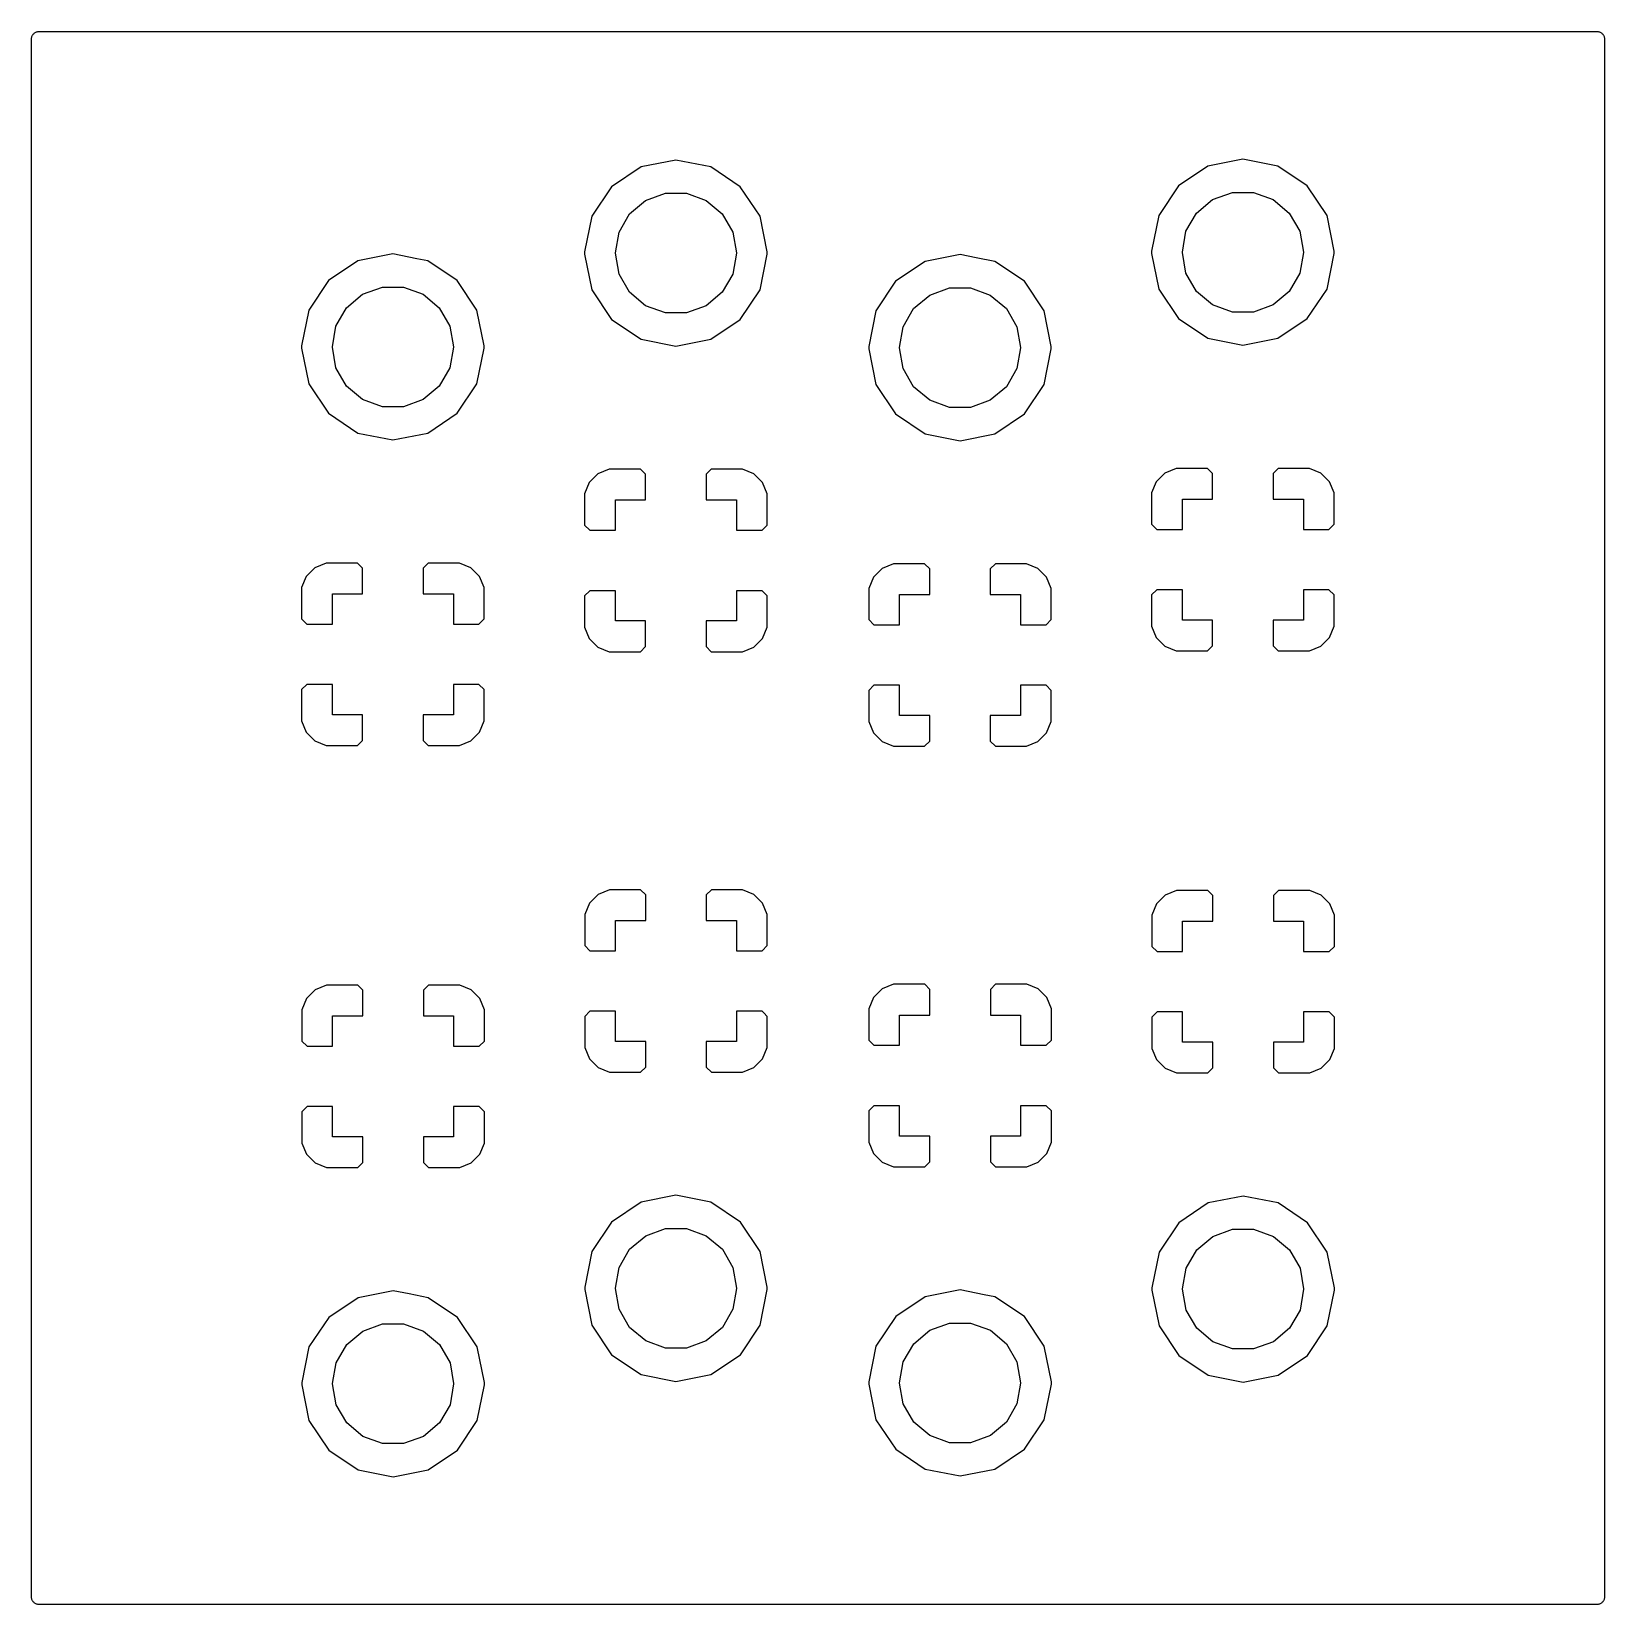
# Model space of a CAD drawing. Extents: x 1 to 27, y 1 to 27.
import ezdxf

# ---------------------------------------------------------------- set-up
doc = ezdxf.new("R2010")
doc.units = 0
doc.header["$MEASUREMENT"] = 0
doc.layers.add('BLACK', color=7, linetype='CONTINUOUS')

msp = doc.modelspace()

# ---------------------------------------------------------------- linework, layer by layer
at = {"layer": 'Black'}
for p, q in [((1, 26.873), (1.00193, 26.8839)), ((1, 21.818), (1, 26.873)), ((1.00193, 26.8951), (1.00573, 26.9055)), ((1.00193, 26.8839), (1.00193, 26.8951)), ((1.00573, 26.9055), (1.00766, 26.9164)), ((1.00766, 26.9164), (1.01321, 26.9261)), ((1.01321, 26.9261), (1.01702, 26.9365)), ((1.01702, 26.9365), (1.02416, 26.945)), ((1.02416, 26.945), (1.02971, 26.9546)), ((1.02971, 26.9546), (1.03822, 26.9618)), ((1.03822, 26.9618), (1.04537, 26.9703)), ((1.04537, 26.9703), (1.05499, 26.9758)), ((1.05499, 26.9758), (1.0635, 26.983)), ((1.0635, 26.983), (1.07394, 26.9868)), ((1.07394, 26.9868), (1.08356, 26.9923)), ((1.08356, 26.9923), (1.09451, 26.9943)), ((1.09451, 26.9943), (1.10495, 26.9981)), ((1.10495, 26.9981), (1.11606, 26.9981)), ((1.11606, 26.9981), (1.127, 27)), ((1.127, 27), (26.873, 27)), ((26.873, 27), (26.8839, 26.9981)), ((26.8839, 26.9981), (26.8951, 26.9981)), ((26.8951, 26.9981), (26.9055, 26.9943)), ((26.9055, 26.9943), (26.9164, 26.9923)), ((26.9164, 26.9923), (26.9261, 26.9868)), ((26.9261, 26.9868), (26.9365, 26.983)), ((26.9365, 26.983), (26.945, 26.9758)), ((26.945, 26.9758), (26.9546, 26.9703)), ((26.9546, 26.9703), (26.9618, 26.9618)), ((26.9618, 26.9618), (26.9703, 26.9546)), ((26.9703, 26.9546), (26.9758, 26.945)), ((26.9758, 26.945), (26.983, 26.9365)), ((26.983, 26.9365), (26.9868, 26.9261)), ((26.9868, 26.9261), (26.9923, 26.9164)), ((26.9923, 26.9164), (26.9943, 26.9055)), ((26.9943, 26.9055), (26.9981, 26.8951)), ((26.9981, 26.8951), (26.9981, 26.8839)), ((26.9981, 26.8839), (27, 26.873)), ((27, 26.873), (27, 1.127)), ((11.0749, 24.7599), (10.5864, 24.4336)), ((11.651, 24.8745), (11.0749, 24.7599)), ((12.2271, 24.7599), (11.651, 24.8745)), ((12.7156, 24.4336), (12.2271, 24.7599)), ((20.4459, 24.7739), (19.9574, 24.4476)), ((21.022, 24.8885), (20.4459, 24.7739)), ((21.5981, 24.7739), (21.022, 24.8885)), ((22.0866, 24.4476), (21.5981, 24.7739)), ((19.9574, 24.4476), (19.6311, 23.9592)), ((22.4129, 23.9592), (22.0866, 24.4476)), ((10.5864, 24.4336), (10.2601, 23.9452)), ((10.885, 23.9836), (11.151, 24.2068)), ((11.151, 24.2068), (11.4774, 24.3256)), ((11.4774, 24.3256), (11.8246, 24.3256)), ((11.8246, 24.3256), (12.151, 24.2068)), ((12.151, 24.2068), (12.417, 23.9836)), ((13.0419, 23.9452), (12.7156, 24.4336)), ((20.256, 23.9976), (20.522, 24.2208)), ((20.522, 24.2208), (20.8484, 24.3396)), ((20.8484, 24.3396), (21.1956, 24.3396)), ((21.1956, 24.3396), (21.522, 24.2208)), ((21.522, 24.2208), (21.788, 23.9976)), ((10.2601, 23.9452), (10.143, 23.3565)), ((10.7113, 23.6828), (10.885, 23.9836)), ((12.417, 23.9836), (12.5907, 23.6828)), ((13.159, 23.3565), (13.0419, 23.9452)), ((19.6311, 23.9592), (19.514, 23.3705)), ((20.0823, 23.6968), (20.256, 23.9976)), ((21.788, 23.9976), (21.9617, 23.6968)), ((22.53, 23.3705), (22.4129, 23.9592)), ((10.651, 23.3408), (10.7113, 23.6828)), ((12.5907, 23.6828), (12.651, 23.3408)), ((20.022, 23.3548), (20.0823, 23.6968)), ((21.9617, 23.6968), (22.022, 23.3548)), ((6.39687, 23.2089), (5.90844, 22.8826)), ((6.973, 23.3235), (6.39687, 23.2089)), ((7.37052, 23.2445), (6.973, 23.3235)), ((7.54913, 23.2089), (7.37052, 23.2445)), ((8.03756, 22.8826), (7.54913, 23.2089)), ((10.143, 23.3565), (10.143, 23.3175)), ((10.143, 23.3175), (10.2601, 22.7288)), ((10.651, 23.3332), (10.651, 23.3408)), ((10.7113, 22.9912), (10.651, 23.3332)), ((12.651, 23.3332), (12.5907, 22.9912)), ((12.651, 23.3408), (12.651, 23.3332)), ((13.0419, 22.7288), (13.159, 23.3175)), ((13.159, 23.3175), (13.159, 23.3565)), ((15.7709, 23.1969), (15.2824, 22.8706)), ((16.347, 23.3115), (15.7709, 23.1969)), ((16.6138, 23.2585), (16.347, 23.3115)), ((16.9231, 23.1969), (16.6138, 23.2585)), ((17.4116, 22.8706), (16.9231, 23.1969)), ((19.514, 23.3705), (19.514, 23.3315)), ((19.514, 23.3315), (19.6311, 22.7428)), ((20.022, 23.3472), (20.022, 23.3548)), ((20.0823, 23.0052), (20.022, 23.3472)), ((22.022, 23.3472), (21.9617, 23.0052)), ((22.022, 23.3548), (22.022, 23.3472)), ((22.4129, 22.7428), (22.53, 23.3315)), ((22.53, 23.3315), (22.53, 23.3705)), ((5.90844, 22.8826), (5.58209, 22.3942)), ((8.36391, 22.3942), (8.03756, 22.8826)), ((10.885, 22.6904), (10.7113, 22.9912)), ((12.5907, 22.9912), (12.417, 22.6904)), ((20.256, 22.7044), (20.0823, 23.0052)), ((21.9617, 23.0052), (21.788, 22.7044)), ((6.20696, 22.4326), (6.473, 22.6558)), ((6.473, 22.6558), (6.79935, 22.7746)), ((6.79935, 22.7746), (7.14665, 22.7746)), ((7.14665, 22.7746), (7.473, 22.6558)), ((7.473, 22.6558), (7.73904, 22.4326)), ((10.2601, 22.7288), (10.5864, 22.2404)), ((11.151, 22.4672), (10.885, 22.6904)), ((12.417, 22.6904), (12.151, 22.4672)), ((12.7156, 22.2404), (13.0419, 22.7288)), ((15.2824, 22.8706), (14.9561, 22.3822)), ((15.581, 22.4206), (15.847, 22.6438)), ((15.847, 22.6438), (16.1734, 22.7626)), ((16.1734, 22.7626), (16.5206, 22.7626)), ((16.5206, 22.7626), (16.847, 22.6438)), ((16.847, 22.6438), (17.113, 22.4206)), ((17.7379, 22.3822), (17.4116, 22.8706)), ((19.6311, 22.7428), (19.9574, 22.2544)), ((20.522, 22.4812), (20.256, 22.7044)), ((21.788, 22.7044), (21.522, 22.4812)), ((22.0866, 22.2544), (22.4129, 22.7428)), ((5.58209, 22.3942), (5.465, 21.8055)), ((6.03331, 22.1318), (6.20696, 22.4326)), ((7.73904, 22.4326), (7.91269, 22.1318)), ((8.481, 21.8055), (8.36391, 22.3942)), ((11.4774, 22.3484), (11.151, 22.4672)), ((12.151, 22.4672), (11.8246, 22.3484)), ((14.9561, 22.3822), (14.839, 21.7935)), ((15.4073, 22.1198), (15.581, 22.4206)), ((17.113, 22.4206), (17.2867, 22.1198)), ((17.855, 21.7935), (17.7379, 22.3822)), ((20.8484, 22.3624), (20.522, 22.4812)), ((21.1956, 22.3624), (20.8484, 22.3624)), ((21.522, 22.4812), (21.1956, 22.3624)), ((5.973, 21.7898), (6.03331, 22.1318)), ((7.91269, 22.1318), (7.973, 21.7898)), ((10.5864, 22.2404), (11.0749, 21.9141)), ((11.8246, 22.3484), (11.4774, 22.3484)), ((12.2271, 21.9141), (12.7156, 22.2404)), ((15.347, 21.7778), (15.4073, 22.1198)), ((17.2867, 22.1198), (17.347, 21.7778)), ((19.9574, 22.2544), (20.4459, 21.9281)), ((21.5981, 21.9281), (22.0866, 22.2544)), ((11.0749, 21.9141), (11.651, 21.7995)), ((11.651, 21.7995), (12.2271, 21.9141)), ((20.4459, 21.9281), (21.022, 21.8135)), ((21.022, 21.8135), (21.5981, 21.9281)), ((1, 19.3833), (1, 21.818)), ((5.465, 21.8055), (5.465, 21.7665)), ((5.465, 21.7665), (5.58209, 21.1778)), ((5.973, 21.7822), (5.973, 21.7898)), ((6.03331, 21.4402), (5.973, 21.7822)), ((7.973, 21.7822), (7.91269, 21.4402)), ((7.973, 21.7898), (7.973, 21.7822)), ((8.36391, 21.1778), (8.481, 21.7665)), ((8.481, 21.7665), (8.481, 21.8055)), ((14.839, 21.7935), (14.839, 21.7545)), ((14.839, 21.7545), (14.9561, 21.1658)), ((15.347, 21.7702), (15.347, 21.7778)), ((15.4073, 21.4282), (15.347, 21.7702)), ((17.347, 21.7702), (17.2867, 21.4282)), ((17.347, 21.7778), (17.347, 21.7702)), ((17.7379, 21.1658), (17.855, 21.7545)), ((17.855, 21.7545), (17.855, 21.7935)), ((6.20696, 21.1394), (6.03331, 21.4402)), ((7.91269, 21.4402), (7.73904, 21.1394)), ((15.581, 21.1274), (15.4073, 21.4282)), ((17.2867, 21.4282), (17.113, 21.1274)), ((5.58209, 21.1778), (5.90844, 20.6894)), ((6.473, 20.9162), (6.20696, 21.1394)), ((7.73904, 21.1394), (7.473, 20.9162)), ((8.03756, 20.6894), (8.36391, 21.1778)), ((14.9561, 21.1658), (15.2824, 20.6774)), ((15.847, 20.9042), (15.581, 21.1274)), ((17.113, 21.1274), (16.847, 20.9042)), ((17.4116, 20.6774), (17.7379, 21.1658)), ((6.79935, 20.7974), (6.473, 20.9162)), ((7.473, 20.9162), (7.14665, 20.7974)), ((16.1734, 20.7854), (15.847, 20.9042)), ((16.847, 20.9042), (16.5206, 20.7854)), ((5.90844, 20.6894), (6.39687, 20.3631)), ((7.14665, 20.7974), (6.79935, 20.7974)), ((7.54913, 20.3631), (8.03756, 20.6894)), ((15.2824, 20.6774), (15.7709, 20.3511)), ((16.5206, 20.7854), (16.1734, 20.7854)), ((16.9231, 20.3511), (17.4116, 20.6774)), ((6.39687, 20.3631), (6.973, 20.2485)), ((6.973, 20.2485), (7.54913, 20.3631)), ((15.7709, 20.3511), (16.347, 20.2365)), ((16.347, 20.2365), (16.9231, 20.3511)), ((10.55, 19.765), (10.3632, 19.6877)), ((11.0666, 19.765), (10.55, 19.765)), ((11.151, 19.6806), (11.0666, 19.765)), ((12.2354, 19.765), (12.151, 19.6806)), ((12.752, 19.765), (12.2354, 19.765)), ((12.9388, 19.6877), (12.752, 19.765)), ((19.921, 19.779), (19.7342, 19.7017)), ((20.4376, 19.779), (19.921, 19.779)), ((20.522, 19.6946), (20.4376, 19.779)), ((21.6064, 19.779), (21.522, 19.6946)), ((22.123, 19.779), (21.6064, 19.779)), ((22.3098, 19.7017), (22.123, 19.779)), ((10.2203, 19.5448), (10.143, 19.358)), ((10.3632, 19.6877), (10.2203, 19.5448)), ((11.151, 19.257), (11.151, 19.6806)), ((12.151, 19.6806), (12.151, 19.257)), ((13.0817, 19.5448), (12.9388, 19.6877)), ((13.159, 19.358), (13.0817, 19.5448)), ((19.5913, 19.5588), (19.514, 19.372)), ((19.7342, 19.7017), (19.5913, 19.5588)), ((20.522, 19.271), (20.522, 19.6946)), ((21.522, 19.6946), (21.522, 19.271)), ((22.4527, 19.5588), (22.3098, 19.7017)), ((22.53, 19.372), (22.4527, 19.5588)), ((1, 17.8323), (1, 19.3833)), ((10.143, 19.358), (10.143, 18.8414)), ((10.651, 18.757), (10.651, 19.257)), ((10.651, 19.257), (11.151, 19.257)), ((12.151, 19.257), (12.651, 19.257)), ((12.651, 19.257), (12.651, 18.757)), ((13.159, 18.8414), (13.159, 19.358)), ((19.514, 19.372), (19.514, 18.8554)), ((20.022, 18.771), (20.022, 19.271)), ((20.022, 19.271), (20.522, 19.271)), ((21.522, 19.271), (22.022, 19.271)), ((22.022, 19.271), (22.022, 18.771)), ((22.53, 18.8554), (22.53, 19.372)), ((10.143, 18.8414), (10.2274, 18.757)), ((10.2274, 18.757), (10.651, 18.757)), ((12.651, 18.757), (13.0746, 18.757)), ((13.0746, 18.757), (13.159, 18.8414)), ((19.514, 18.8554), (19.5984, 18.771)), ((19.5984, 18.771), (20.022, 18.771)), ((22.022, 18.771), (22.4456, 18.771)), ((22.4456, 18.771), (22.53, 18.8554)), ((5.87195, 18.214), (5.68524, 18.1367)), ((6.38864, 18.214), (5.87195, 18.214)), ((6.473, 18.1296), (6.38864, 18.214)), ((7.55735, 18.214), (7.473, 18.1296)), ((8.07405, 18.214), (7.55735, 18.214)), ((8.26076, 18.1367), (8.07405, 18.214)), ((15.246, 18.202), (15.0592, 18.1247)), ((15.7626, 18.202), (15.246, 18.202)), ((15.847, 18.1176), (15.7626, 18.202)), ((16.9314, 18.202), (16.847, 18.1176)), ((17.448, 18.202), (16.9314, 18.202)), ((17.6348, 18.1247), (17.448, 18.202)), ((5.54234, 17.9938), (5.465, 17.807)), ((5.68524, 18.1367), (5.54234, 17.9938)), ((6.473, 17.706), (6.473, 18.1296)), ((7.473, 18.1296), (7.473, 17.706)), ((8.40366, 17.9938), (8.26076, 18.1367)), ((8.481, 17.807), (8.40366, 17.9938)), ((14.9163, 17.9818), (14.839, 17.795)), ((15.0592, 18.1247), (14.9163, 17.9818)), ((15.847, 17.694), (15.847, 18.1176)), ((16.847, 18.1176), (16.847, 17.694)), ((17.7777, 17.9818), (17.6348, 18.1247)), ((17.855, 17.795), (17.7777, 17.9818)), ((1, 16.1743), (1, 17.8323)), ((5.465, 17.807), (5.465, 17.2904)), ((5.973, 17.206), (5.973, 17.706)), ((5.973, 17.706), (6.473, 17.706)), ((7.473, 17.706), (7.973, 17.706)), ((7.973, 17.706), (7.973, 17.206)), ((8.481, 17.7252), (8.481, 17.807)), ((8.481, 17.2904), (8.481, 17.7252)), ((10.2274, 17.757), (10.143, 17.6726)), ((10.651, 17.757), (10.2274, 17.757)), ((10.651, 17.257), (10.651, 17.757)), ((12.651, 17.757), (12.651, 17.257)), ((13.0746, 17.757), (12.651, 17.757)), ((13.1011, 17.7305), (13.0746, 17.757)), ((13.159, 17.6726), (13.1011, 17.7305)), ((13.1011, 17.7305), (13.1011, 17.7305)), ((14.839, 17.795), (14.839, 17.2784)), ((15.347, 17.194), (15.347, 17.694)), ((15.347, 17.694), (15.847, 17.694)), ((16.847, 17.694), (17.347, 17.694)), ((17.347, 17.694), (17.347, 17.194)), ((17.855, 17.7392), (17.855, 17.795)), ((17.855, 17.2784), (17.855, 17.7392)), ((19.5984, 17.771), (19.514, 17.6866)), ((19.514, 17.6866), (19.514, 17.17)), ((20.022, 17.771), (19.5984, 17.771)), ((20.022, 17.271), (20.022, 17.771)), ((22.022, 17.771), (22.022, 17.271)), ((22.4456, 17.771), (22.022, 17.771)), ((22.53, 17.6866), (22.4456, 17.771)), ((22.53, 17.17), (22.53, 17.6866)), ((10.143, 17.6726), (10.143, 17.156)), ((13.159, 17.156), (13.159, 17.6726)), ((5.465, 17.2904), (5.54935, 17.206)), ((5.54935, 17.206), (5.973, 17.206)), ((7.973, 17.206), (8.39664, 17.206)), ((8.39664, 17.206), (8.481, 17.2904)), ((11.151, 17.257), (10.651, 17.257)), ((11.151, 16.8334), (11.151, 17.257)), ((12.651, 17.257), (12.151, 17.257)), ((12.151, 17.257), (12.151, 16.8334)), ((14.839, 17.2784), (14.9234, 17.194)), ((14.9234, 17.194), (15.347, 17.194)), ((17.347, 17.194), (17.7706, 17.194)), ((17.7706, 17.194), (17.855, 17.2784)), ((19.514, 17.17), (19.5913, 16.9832)), ((20.522, 17.271), (20.022, 17.271)), ((20.522, 16.8474), (20.522, 17.271)), ((22.022, 17.271), (21.522, 17.271)), ((21.522, 17.271), (21.522, 16.8474)), ((22.4527, 16.9832), (22.53, 17.17)), ((10.143, 17.156), (10.2203, 16.9692)), ((10.2203, 16.9692), (10.3632, 16.8263)), ((12.9388, 16.8263), (13.0817, 16.9692)), ((13.0817, 16.9692), (13.159, 17.156)), ((19.5913, 16.9832), (19.7342, 16.8403)), ((22.3098, 16.8403), (22.4527, 16.9832)), ((10.3632, 16.8263), (10.55, 16.749)), ((10.55, 16.749), (11.0666, 16.749)), ((11.0666, 16.749), (11.151, 16.8334)), ((12.151, 16.8334), (12.2354, 16.749)), ((12.2354, 16.749), (12.752, 16.749)), ((12.752, 16.749), (12.9388, 16.8263)), ((19.7342, 16.8403), (19.921, 16.763)), ((19.921, 16.763), (20.4376, 16.763)), ((20.4376, 16.763), (20.522, 16.8474)), ((21.522, 16.8474), (21.6064, 16.763)), ((21.6064, 16.763), (22.123, 16.763)), ((22.123, 16.763), (22.3098, 16.8403)), ((1, 12.4323), (1, 16.1743)), ((5.54935, 16.206), (5.465, 16.1216)), ((5.465, 16.1216), (5.465, 15.605)), ((5.973, 16.206), (5.54935, 16.206)), ((5.973, 15.706), (5.973, 16.206)), ((7.973, 16.206), (7.973, 15.706)), ((8.39664, 16.206), (7.973, 16.206)), ((8.481, 16.1216), (8.39664, 16.206)), ((8.481, 15.605), (8.481, 16.1216)), ((14.9234, 16.194), (14.839, 16.1096)), ((15.347, 16.194), (14.9234, 16.194)), ((15.347, 15.694), (15.347, 16.194)), ((17.347, 16.194), (17.347, 15.694)), ((17.7706, 16.194), (17.347, 16.194)), ((17.855, 16.1096), (17.7706, 16.194)), ((14.839, 16.1096), (14.839, 15.593)), ((17.855, 15.593), (17.855, 16.1096)), ((5.465, 15.605), (5.54234, 15.4182)), ((6.473, 15.706), (5.973, 15.706)), ((6.473, 15.2824), (6.473, 15.706)), ((7.973, 15.706), (7.473, 15.706)), ((7.473, 15.706), (7.473, 15.2824)), ((8.40366, 15.4182), (8.481, 15.605)), ((15.847, 15.694), (15.347, 15.694)), ((15.847, 15.2704), (15.847, 15.694)), ((17.347, 15.694), (16.847, 15.694)), ((16.847, 15.694), (16.847, 15.2704)), ((5.54234, 15.4182), (5.68524, 15.2753)), ((8.26076, 15.2753), (8.40366, 15.4182)), ((14.839, 15.593), (14.9163, 15.4062)), ((14.9163, 15.4062), (15.0592, 15.2633)), ((17.6348, 15.2633), (17.7777, 15.4062)), ((17.7777, 15.4062), (17.855, 15.593)), ((5.68524, 15.2753), (5.87195, 15.198)), ((5.87195, 15.198), (6.38864, 15.198)), ((6.38864, 15.198), (6.473, 15.2824)), ((7.473, 15.2824), (7.55735, 15.198)), ((7.55735, 15.198), (8.07405, 15.198)), ((8.07405, 15.198), (8.26076, 15.2753)), ((15.0592, 15.2633), (15.246, 15.186)), ((15.246, 15.186), (15.7626, 15.186)), ((15.7626, 15.186), (15.847, 15.2704)), ((16.847, 15.2704), (16.9314, 15.186)), ((16.9314, 15.186), (17.448, 15.186)), ((17.448, 15.186), (17.6348, 15.2633)), ((10.552, 12.814), (10.3652, 12.7367)), ((11.0686, 12.814), (10.552, 12.814)), ((11.153, 12.7296), (11.0686, 12.814)), ((12.2374, 12.814), (12.153, 12.7296)), ((12.754, 12.814), (12.2374, 12.814)), ((12.9408, 12.7367), (12.754, 12.814)), ((19.926, 12.802), (19.7392, 12.7247)), ((20.4426, 12.802), (19.926, 12.802)), ((20.527, 12.7176), (20.4426, 12.802)), ((21.6114, 12.802), (21.527, 12.7176)), ((22.128, 12.802), (21.6114, 12.802)), ((22.3148, 12.7247), (22.128, 12.802)), ((10.2223, 12.5938), (10.145, 12.407)), ((10.3652, 12.7367), (10.2223, 12.5938)), ((11.153, 12.306), (11.153, 12.7296)), ((12.153, 12.7296), (12.153, 12.306)), ((13.0837, 12.5938), (12.9408, 12.7367)), ((13.161, 12.407), (13.0837, 12.5938)), ((19.5963, 12.5818), (19.519, 12.395)), ((19.7392, 12.7247), (19.5963, 12.5818)), ((20.527, 12.294), (20.527, 12.7176)), ((21.527, 12.7176), (21.527, 12.294)), ((22.4577, 12.5818), (22.3148, 12.7247)), ((22.535, 12.395), (22.4577, 12.5818)), ((1, 10.8553), (1, 12.4323)), ((10.145, 12.407), (10.145, 11.8904)), ((10.653, 11.806), (10.653, 12.306)), ((10.653, 12.306), (11.153, 12.306)), ((12.153, 12.306), (12.653, 12.306)), ((12.653, 12.306), (12.653, 11.806)), ((13.161, 11.8904), (13.161, 12.407)), ((19.519, 12.395), (19.519, 11.8784)), ((20.027, 11.794), (20.027, 12.294)), ((20.027, 12.294), (20.527, 12.294)), ((21.527, 12.294), (22.027, 12.294)), ((22.027, 12.294), (22.027, 11.794)), ((22.535, 11.8784), (22.535, 12.395)), ((10.145, 11.8904), (10.2294, 11.806)), ((10.2294, 11.806), (10.653, 11.806)), ((12.653, 11.806), (13.0766, 11.806)), ((13.0766, 11.806), (13.161, 11.8904)), ((19.519, 11.8784), (19.6034, 11.794)), ((19.6034, 11.794), (20.027, 11.794)), ((22.027, 11.794), (22.4506, 11.794)), ((22.4506, 11.794), (22.535, 11.8784)), ((5.87695, 11.237), (5.69024, 11.1597)), ((6.39364, 11.237), (5.87695, 11.237)), ((6.478, 11.1526), (6.39364, 11.237)), ((7.56235, 11.237), (7.478, 11.1526)), ((8.07905, 11.237), (7.56235, 11.237)), ((8.26576, 11.1597), (8.07905, 11.237)), ((15.248, 11.251), (15.0612, 11.1737)), ((15.7646, 11.251), (15.248, 11.251)), ((15.849, 11.1666), (15.7646, 11.251)), ((16.9334, 11.251), (16.849, 11.1666)), ((17.45, 11.251), (16.9334, 11.251)), ((17.6368, 11.1737), (17.45, 11.251)), ((5.54734, 11.0168), (5.47, 10.83)), ((5.69024, 11.1597), (5.54734, 11.0168)), ((6.478, 10.729), (6.478, 11.1526)), ((7.478, 11.1526), (7.478, 10.729)), ((8.40866, 11.0168), (8.26576, 11.1597)), ((8.486, 10.83), (8.40866, 11.0168)), ((14.9183, 11.0308), (14.841, 10.844)), ((15.0612, 11.1737), (14.9183, 11.0308)), ((15.849, 10.743), (15.849, 11.1666)), ((16.849, 11.1666), (16.849, 10.743)), ((17.7797, 11.0308), (17.6368, 11.1737)), ((17.857, 10.844), (17.7797, 11.0308)), ((1, 9.19725), (1, 10.8553)), ((5.47, 10.83), (5.47, 10.3134)), ((5.978, 10.229), (5.978, 10.729)), ((5.978, 10.729), (6.478, 10.729)), ((7.478, 10.729), (7.978, 10.729)), ((7.978, 10.729), (7.978, 10.229)), ((8.486, 10.7743), (8.486, 10.83)), ((8.486, 10.3134), (8.486, 10.7743)), ((10.2294, 10.806), (10.145, 10.7216)), ((10.145, 10.7216), (10.145, 10.205)), ((10.653, 10.806), (10.2294, 10.806)), ((10.653, 10.306), (10.653, 10.806)), ((12.653, 10.806), (12.653, 10.306)), ((13.0766, 10.806), (12.653, 10.806)), ((13.1031, 10.7795), (13.0766, 10.806)), ((13.161, 10.7216), (13.1031, 10.7795)), ((13.1031, 10.7795), (13.1031, 10.7795)), ((13.161, 10.205), (13.161, 10.7216)), ((14.841, 10.844), (14.841, 10.3274)), ((15.349, 10.243), (15.349, 10.743)), ((15.349, 10.743), (15.849, 10.743)), ((16.849, 10.743), (17.349, 10.743)), ((17.349, 10.743), (17.349, 10.243)), ((17.857, 10.7622), (17.857, 10.844)), ((17.857, 10.3274), (17.857, 10.7622)), ((19.6034, 10.794), (19.519, 10.7096)), ((19.519, 10.7096), (19.519, 10.193)), ((20.027, 10.794), (19.6034, 10.794)), ((20.027, 10.294), (20.027, 10.794)), ((22.027, 10.794), (22.027, 10.294)), ((22.4506, 10.794), (22.027, 10.794)), ((22.535, 10.7096), (22.4506, 10.794)), ((22.535, 10.193), (22.535, 10.7096)), ((5.47, 10.3134), (5.55436, 10.229)), ((5.55436, 10.229), (5.978, 10.229)), ((7.978, 10.229), (8.40164, 10.229)), ((8.40164, 10.229), (8.486, 10.3134)), ((10.145, 10.205), (10.2223, 10.0182)), ((11.153, 10.306), (10.653, 10.306)), ((11.153, 9.88235), (11.153, 10.306)), ((12.653, 10.306), (12.153, 10.306)), ((12.153, 10.306), (12.153, 9.88236)), ((13.0837, 10.0182), (13.161, 10.205)), ((14.841, 10.3274), (14.9254, 10.243)), ((14.9254, 10.243), (15.349, 10.243)), ((17.349, 10.243), (17.7726, 10.243)), ((17.7726, 10.243), (17.857, 10.3274)), ((19.519, 10.193), (19.5963, 10.0062)), ((20.527, 10.294), (20.027, 10.294)), ((20.527, 9.87035), (20.527, 10.294)), ((22.027, 10.294), (21.527, 10.294)), ((21.527, 10.294), (21.527, 9.87036)), ((22.4577, 10.0062), (22.535, 10.193)), ((10.2223, 10.0182), (10.3652, 9.87534)), ((11.0686, 9.798), (11.153, 9.88235)), ((12.153, 9.88236), (12.2374, 9.798)), ((12.9408, 9.87534), (13.0837, 10.0182)), ((19.5963, 10.0062), (19.7392, 9.86334)), ((22.3148, 9.86334), (22.4577, 10.0062)), ((10.3652, 9.87534), (10.552, 9.798)), ((10.552, 9.798), (11.0686, 9.798)), ((12.2374, 9.798), (12.754, 9.798)), ((12.754, 9.798), (12.9408, 9.87534)), ((19.7392, 9.86334), (19.926, 9.786)), ((19.926, 9.786), (20.4426, 9.786)), ((20.4426, 9.786), (20.527, 9.87035)), ((21.527, 9.87036), (21.6114, 9.786)), ((21.6114, 9.786), (22.128, 9.786)), ((22.128, 9.786), (22.3148, 9.86334)), ((1, 4.68103), (1, 9.19725)), ((5.55436, 9.229), (5.47, 9.14464)), ((5.47, 9.14464), (5.47, 8.62795)), ((5.978, 9.229), (5.55436, 9.229)), ((5.978, 8.729), (5.978, 9.229)), ((7.978, 9.229), (7.978, 8.729)), ((8.40164, 9.229), (7.978, 9.229)), ((8.486, 9.14464), (8.40164, 9.229)), ((8.486, 8.62795), (8.486, 9.14464)), ((14.9254, 9.243), (14.841, 9.15864)), ((14.841, 9.15864), (14.841, 8.64195)), ((15.349, 9.243), (14.9254, 9.243)), ((15.349, 8.743), (15.349, 9.243)), ((17.349, 9.243), (17.349, 8.743)), ((17.7726, 9.243), (17.349, 9.243)), ((17.857, 9.15864), (17.7726, 9.243)), ((17.857, 8.64195), (17.857, 9.15864)), ((5.47, 8.62795), (5.54734, 8.44124)), ((6.478, 8.729), (5.978, 8.729)), ((6.478, 8.30536), (6.478, 8.729)), ((7.978, 8.729), (7.478, 8.729)), ((7.478, 8.729), (7.478, 8.30536)), ((8.40866, 8.44124), (8.486, 8.62795)), ((14.841, 8.64195), (14.9183, 8.45524)), ((15.849, 8.743), (15.349, 8.743)), ((15.849, 8.31935), (15.849, 8.743)), ((17.349, 8.743), (16.849, 8.743)), ((16.849, 8.743), (16.849, 8.31936)), ((17.7797, 8.45524), (17.857, 8.64195)), ((5.54734, 8.44124), (5.69024, 8.29834)), ((8.26576, 8.29834), (8.40866, 8.44124)), ((14.9183, 8.45524), (15.0612, 8.31234)), ((17.6368, 8.31234), (17.7797, 8.45524)), ((5.69024, 8.29834), (5.87695, 8.221)), ((5.87695, 8.221), (6.39364, 8.221)), ((6.39364, 8.221), (6.478, 8.30536)), ((7.478, 8.30536), (7.56235, 8.221)), ((7.56235, 8.221), (8.07905, 8.221)), ((8.07905, 8.221), (8.26576, 8.29834)), ((15.0612, 8.31234), (15.248, 8.235)), ((15.248, 8.235), (15.7646, 8.235)), ((15.7646, 8.235), (15.849, 8.31935)), ((16.849, 8.31936), (16.9334, 8.235)), ((16.9334, 8.235), (17.45, 8.235)), ((17.45, 8.235), (17.6368, 8.31234)), ((11.0769, 7.64894), (10.5884, 7.32259)), ((11.653, 7.76354), (11.0769, 7.64894)), ((12.2291, 7.64894), (11.653, 7.76354)), ((12.7176, 7.32259), (12.2291, 7.64894)), ((20.4509, 7.63694), (19.9624, 7.31059)), ((21.027, 7.75154), (20.4509, 7.63694)), ((21.6031, 7.63694), (21.027, 7.75154)), ((22.0916, 7.31059), (21.6031, 7.63694)), ((10.5884, 7.32259), (10.2621, 6.83417)), ((13.0439, 6.83417), (12.7176, 7.32259)), ((19.9624, 7.31059), (19.6361, 6.82217)), ((22.4179, 6.82217), (22.0916, 7.31059)), ((10.887, 6.87261), (11.153, 7.09584)), ((11.153, 7.09584), (11.4794, 7.21463)), ((11.4794, 7.21463), (11.8266, 7.21463)), ((11.8266, 7.21463), (12.153, 7.09584)), ((12.153, 7.09584), (12.419, 6.87261)), ((20.261, 6.86061), (20.527, 7.08384)), ((20.527, 7.08384), (20.8534, 7.20263)), ((20.8534, 7.20263), (21.2006, 7.20263)), ((21.2006, 7.20263), (21.527, 7.08384)), ((21.527, 7.08384), (21.793, 6.86061)), ((10.2621, 6.83417), (10.145, 6.24552)), ((10.7133, 6.57184), (10.887, 6.87261)), ((12.419, 6.87261), (12.5927, 6.57184)), ((13.161, 6.24552), (13.0439, 6.83417)), ((19.6361, 6.82217), (19.519, 6.23352)), ((20.0873, 6.55984), (20.261, 6.86061)), ((21.793, 6.86061), (21.9667, 6.55984)), ((22.535, 6.23352), (22.4179, 6.82217)), ((10.653, 6.22982), (10.7133, 6.57184)), ((12.5927, 6.57184), (12.653, 6.22982)), ((20.027, 6.21782), (20.0873, 6.55984)), ((21.9667, 6.55984), (22.027, 6.21782)), ((10.145, 6.24552), (10.145, 6.20648)), ((13.161, 6.20648), (13.161, 6.24552)), ((6.40187, 6.07194), (5.91344, 5.74559)), ((6.978, 6.18654), (6.40187, 6.07194)), ((7.24481, 6.13347), (6.978, 6.18654)), ((7.55413, 6.07194), (7.24481, 6.13347)), ((8.04256, 5.74559), (7.55413, 6.07194)), ((10.145, 6.20648), (10.2621, 5.61783)), ((10.653, 6.22218), (10.653, 6.22982)), ((10.7133, 5.88016), (10.653, 6.22218)), ((12.653, 6.22218), (12.5927, 5.88016)), ((12.653, 6.22982), (12.653, 6.22218)), ((13.0439, 5.61783), (13.161, 6.20648)), ((15.7729, 6.08594), (15.2844, 5.75959)), ((16.349, 6.20054), (15.7729, 6.08594)), ((16.7465, 6.12147), (16.349, 6.20054)), ((16.9251, 6.08594), (16.7465, 6.12147)), ((17.4136, 5.75959), (16.9251, 6.08594)), ((19.519, 6.23352), (19.519, 6.19448)), ((19.519, 6.19448), (19.6361, 5.60583)), ((20.027, 6.21018), (20.027, 6.21782)), ((20.0873, 5.86816), (20.027, 6.21018)), ((22.027, 6.21018), (21.9667, 5.86816)), ((22.027, 6.21782), (22.027, 6.21018)), ((22.4179, 5.60583), (22.535, 6.19448)), ((22.535, 6.19448), (22.535, 6.23352)), ((5.91344, 5.74559), (5.58709, 5.25717)), ((8.36891, 5.25717), (8.04256, 5.74559)), ((10.887, 5.57939), (10.7133, 5.88016)), ((12.5927, 5.88016), (12.419, 5.57939)), ((15.2844, 5.75959), (14.9581, 5.27117)), ((17.7399, 5.27117), (17.4136, 5.75959)), ((20.261, 5.56739), (20.0873, 5.86816)), ((21.9667, 5.86816), (21.793, 5.56739)), ((6.21196, 5.29561), (6.478, 5.51884)), ((6.478, 5.51884), (6.80435, 5.63763)), ((6.80435, 5.63763), (7.15165, 5.63763)), ((7.15165, 5.63763), (7.478, 5.51884)), ((7.478, 5.51884), (7.74404, 5.29561)), ((10.2621, 5.61783), (10.5884, 5.12941)), ((11.153, 5.35615), (10.887, 5.57939)), ((12.419, 5.57939), (12.153, 5.35615)), ((12.7176, 5.12941), (13.0439, 5.61783)), ((15.583, 5.30961), (15.849, 5.53285)), ((15.849, 5.53285), (16.1754, 5.65163)), ((16.1754, 5.65163), (16.5226, 5.65163)), ((16.5226, 5.65163), (16.849, 5.53285)), ((16.849, 5.53285), (17.115, 5.30961)), ((19.6361, 5.60583), (19.9624, 5.11741)), ((20.527, 5.34415), (20.261, 5.56739)), ((21.793, 5.56739), (21.527, 5.34415)), ((22.0916, 5.11741), (22.4179, 5.60583)), ((5.58709, 5.25717), (5.47, 4.66852)), ((6.03831, 4.99484), (6.21196, 5.29561)), ((7.74404, 5.29561), (7.91769, 4.99484)), ((8.486, 4.66852), (8.36891, 5.25717)), ((11.4794, 5.23737), (11.153, 5.35615)), ((11.8266, 5.23737), (11.4794, 5.23737)), ((12.153, 5.35615), (11.8266, 5.23737)), ((14.9581, 5.27117), (14.841, 4.68252)), ((15.4093, 5.00884), (15.583, 5.30961)), ((17.115, 5.30961), (17.2887, 5.00884)), ((17.857, 4.68252), (17.7399, 5.27117)), ((20.8534, 5.22537), (20.527, 5.34415)), ((21.2006, 5.22537), (20.8534, 5.22537)), ((21.527, 5.34415), (21.2006, 5.22537)), ((5.978, 4.65282), (6.03831, 4.99484)), ((7.91769, 4.99484), (7.978, 4.65282)), ((10.5884, 5.12941), (11.0769, 4.80306)), ((12.2291, 4.80306), (12.7176, 5.12941)), ((15.349, 4.66682), (15.4093, 5.00884)), ((17.2887, 5.00884), (17.349, 4.66682)), ((19.9624, 5.11741), (20.4509, 4.79106)), ((21.6031, 4.79106), (22.0916, 5.11741)), ((1, 1.127), (1, 4.68103)), ((11.0769, 4.80306), (11.653, 4.68846)), ((11.653, 4.68846), (12.2291, 4.80306)), ((14.841, 4.68252), (14.841, 4.64348)), ((17.857, 4.64348), (17.857, 4.68252)), ((20.4509, 4.79106), (21.027, 4.67646)), ((21.027, 4.67646), (21.6031, 4.79106)), ((5.47, 4.66852), (5.47, 4.62948)), ((5.47, 4.62948), (5.58709, 4.04083)), ((5.978, 4.64518), (5.978, 4.65282)), ((6.03831, 4.30316), (5.978, 4.64518)), ((7.978, 4.64518), (7.91769, 4.30316)), ((7.978, 4.65282), (7.978, 4.64518)), ((8.36891, 4.04083), (8.486, 4.62948)), ((8.486, 4.62948), (8.486, 4.66852)), ((14.841, 4.64348), (14.9581, 4.05483)), ((15.349, 4.65918), (15.349, 4.66682)), ((15.4093, 4.31716), (15.349, 4.65918)), ((17.349, 4.65918), (17.2887, 4.31716)), ((17.349, 4.66682), (17.349, 4.65918)), ((17.7399, 4.05483), (17.857, 4.64348)), ((6.21196, 4.00239), (6.03831, 4.30316)), ((7.91769, 4.30316), (7.74404, 4.00239)), ((15.583, 4.01639), (15.4093, 4.31716)), ((17.2887, 4.31716), (17.115, 4.01639)), ((5.58709, 4.04083), (5.91344, 3.55241)), ((6.478, 3.77915), (6.21196, 4.00239)), ((7.74404, 4.00239), (7.478, 3.77915)), ((8.04256, 3.55241), (8.36891, 4.04083)), ((14.9581, 4.05483), (15.2844, 3.56641)), ((15.849, 3.79315), (15.583, 4.01639)), ((17.115, 4.01639), (16.849, 3.79315)), ((17.4136, 3.56641), (17.7399, 4.05483)), ((6.80435, 3.66037), (6.478, 3.77915)), ((7.15165, 3.66037), (6.80435, 3.66037)), ((7.478, 3.77915), (7.15165, 3.66037)), ((16.1754, 3.67437), (15.849, 3.79315)), ((16.5226, 3.67437), (16.1754, 3.67437)), ((16.849, 3.79315), (16.5226, 3.67437)), ((5.91344, 3.55241), (6.40187, 3.22606)), ((7.55413, 3.22606), (8.04256, 3.55241)), ((15.2844, 3.56641), (15.7729, 3.24006)), ((16.9251, 3.24006), (17.4136, 3.56641)), ((6.40187, 3.22606), (6.978, 3.11146)), ((6.978, 3.11146), (7.55413, 3.22606)), ((15.7729, 3.24006), (16.349, 3.12546)), ((16.349, 3.12546), (16.9251, 3.24006)), ((1.00193, 1.11606), (1, 1.127)), ((1.00193, 1.10495), (1.00193, 1.11606)), ((1.00573, 1.09451), (1.00193, 1.10495)), ((1.00766, 1.08356), (1.00573, 1.09451)), ((1.01321, 1.07394), (1.00766, 1.08356)), ((1.01702, 1.0635), (1.01321, 1.07394)), ((1.02416, 1.05499), (1.01702, 1.0635)), ((1.02971, 1.04537), (1.02416, 1.05499)), ((1.03822, 1.03822), (1.02971, 1.04537)), ((26.9703, 1.04537), (26.9618, 1.03822)), ((26.9758, 1.05499), (26.9703, 1.04537)), ((26.983, 1.0635), (26.9758, 1.05499)), ((26.9868, 1.07394), (26.983, 1.0635)), ((26.9923, 1.08356), (26.9868, 1.07394)), ((26.9943, 1.09451), (26.9923, 1.08356)), ((26.9981, 1.10495), (26.9943, 1.09451)), ((27, 1.127), (26.9981, 1.11606)), ((26.9981, 1.11606), (26.9981, 1.10495)), ((1.04537, 1.02971), (1.03822, 1.03822)), ((1.05499, 1.02416), (1.04537, 1.02971)), ((1.0635, 1.01702), (1.05499, 1.02416)), ((1.07394, 1.01321), (1.0635, 1.01702)), ((1.08356, 1.00766), (1.07394, 1.01321)), ((1.09451, 1.00573), (1.08356, 1.00766)), ((1.10495, 1.00193), (1.09451, 1.00573)), ((1.11606, 1.00193), (1.10495, 1.00193)), ((1.127, 1), (1.11606, 1.00193)), ((26.873, 1), (1.127, 1)), ((26.8839, 1.00193), (26.873, 1)), ((26.8951, 1.00193), (26.8839, 1.00193)), ((26.9055, 1.00573), (26.8951, 1.00193)), ((26.9164, 1.00766), (26.9055, 1.00573)), ((26.9261, 1.01321), (26.9164, 1.00766)), ((26.9365, 1.01702), (26.9261, 1.01321)), ((26.945, 1.02416), (26.9365, 1.01702)), ((26.9546, 1.02971), (26.945, 1.02416)), ((26.9618, 1.03822), (26.9546, 1.02971))]:
    msp.add_line(p, q, dxfattribs=at)

doc.saveas('drawing.dxf')
